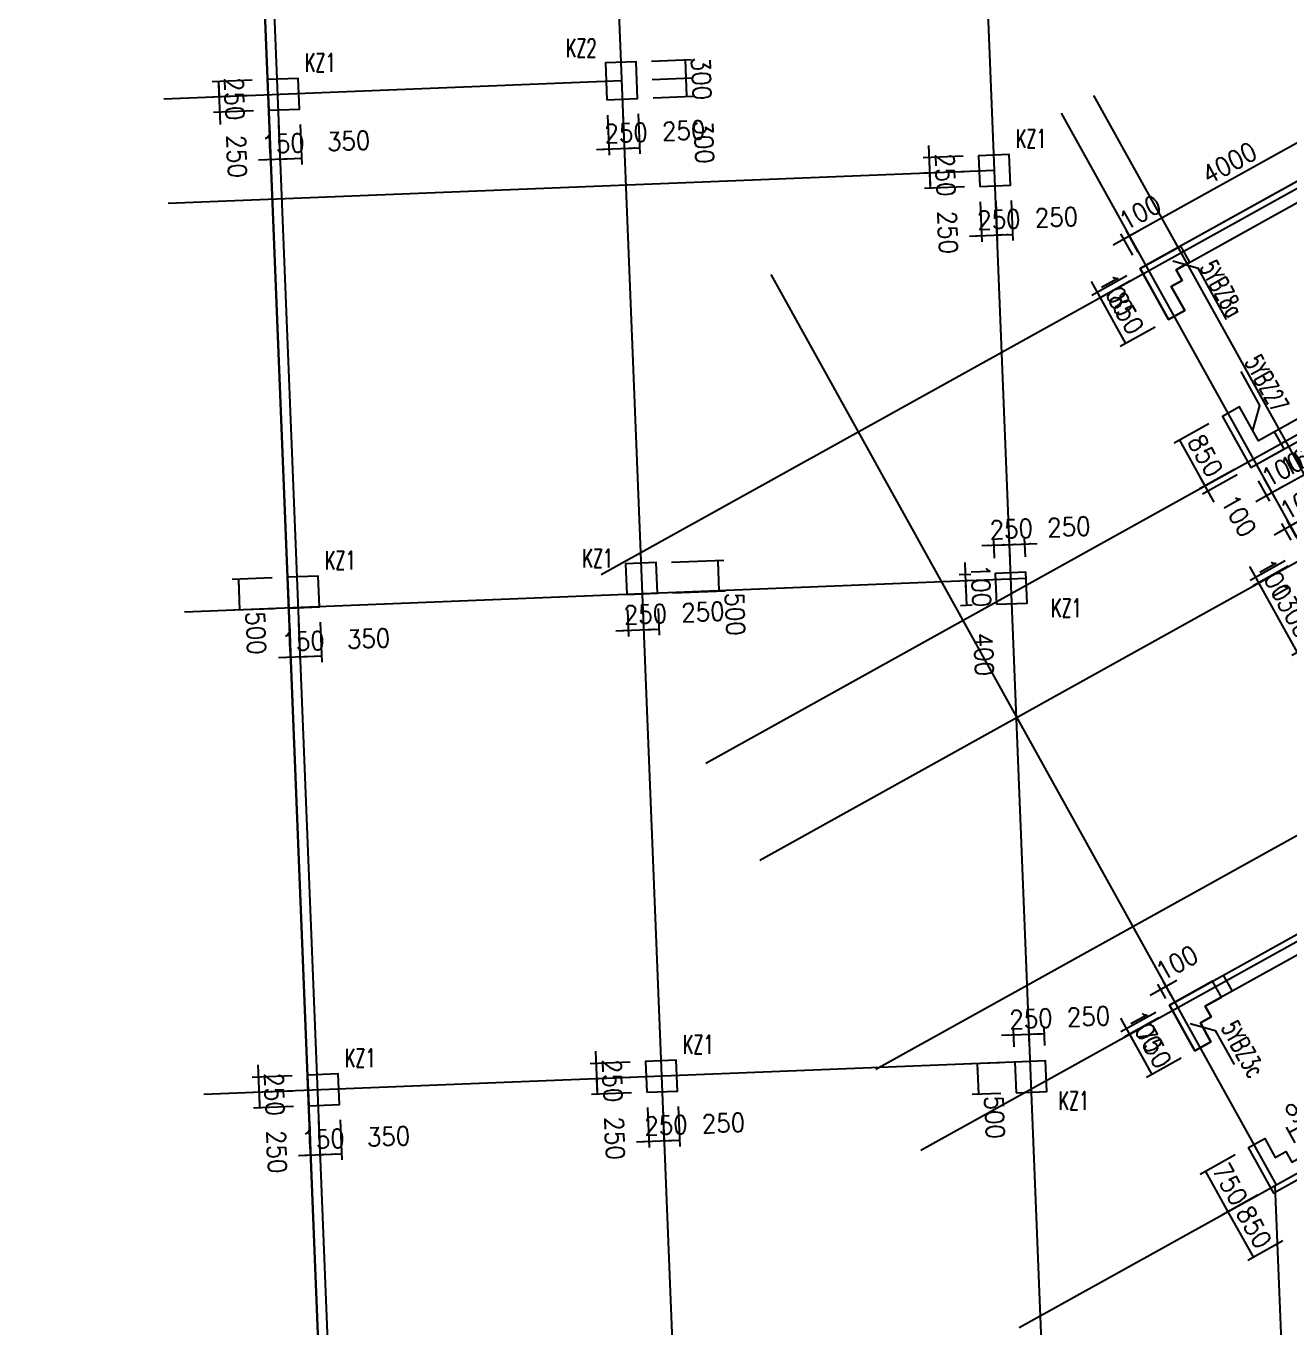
# Model space of a CAD drawing. Extents: x 387171 to 699106, y 11966 to 245688.
# Drawn here: x 476181 to 496731, y 114309 to 135478 of the extents above; entities that cross this region are included whole.
import ezdxf

# ---------------------------------------------------------------- set-up
doc = ezdxf.new("R2010")
doc.units = 0
doc.header["$LTSCALE"] = 100
doc.header["$MEASUREMENT"] = 0
doc.linetypes.add('DASHED', pattern=[19.05, 12.7, -6.35])
for name, color, linetype in [('22000', 2, 'Continuous'), ('b边缘构件', 235, 'Continuous'), ('COLU', 7, 'Continuous'), ('COLU_DASH', 9, 'DASHED'), ('DIM', 3, 'Continuous'), ('DOTE', 253, 'Continuous'), ('NUM', 7, 'Continuous'), ('Q-dote', 253, 'Continuous'), ('wall-主楼', 2, 'Continuous'), ('Y阴影', 254, 'Continuous'), ('小尺寸', 4, 'Continuous'), ('边缘构件标注', 1, 'Continuous')]:
    doc.layers.add(name, color=color, linetype=linetype)
doc.styles.get("Standard").update_dxf_attribs({"font": 'standard'})
doc.dimstyles.get("Standard").update_dxf_attribs({"dimtxt": 300, "dimasz": 100, "dimexe": 100, "dimexo": 250, "dimgap": 100, "dimtad": 0, "dimtoh": 1, "dimdec": 0, "dimdsep": 46, "dimcen": 0.09, "dimclrt": 7, "dimadec": 0, "dimazin": 0, "dimtfac": 1, "dimtdec": 4, "dimtofl": 0, "dimtmove": 0, "dimatfit": 3, "dimfxl": 1, "dimtolj": 1, "dimtzin": 0, "dimarcsym": 0})

# ---------------------------------------------------------------- blocks, each defined once
blk = doc.blocks.new('*D183')
at = {"layer": '小尺寸', "color": 0, "linetype": 'ByBlock', "lineweight": -2}
for p, q in [((495840, 117122), (495271, 116806)), ((495359, 116855), (495723, 116199)), ((496204, 116466), (495636, 116150))]:
    blk.add_line(p, q, dxfattribs=at)
for points in [[(495359, 116855), (495422, 116775), (495393, 116759)], [(495723, 116199), (495660, 116278), (495689, 116294)]]:
    blk.add_solid(points, dxfattribs=at)
at = {"layer": '小尺寸', "color": 7, "linetype": 'Continuous', "lineweight": -2, "insert": (495759, 116648), "char_height": 300, "width": 566.67, "attachment_point": 5, "rotation": 299.0454}
blk.add_mtext('750', dxfattribs=at)
blk = doc.blocks.new('*D1079')
at = {"layer": '小尺寸', "color": 0, "linetype": 'ByBlock', "lineweight": -2}
for p, q in [((496204, 116466), (495636, 116150)), ((495723, 116199), (496136, 115456)), ((496616, 115723), (496048, 115407))]:
    blk.add_line(p, q, dxfattribs=at)
for points in [[(495723, 116199), (495786, 116120), (495757, 116103)], [(496136, 115456), (496073, 115535), (496102, 115551)]]:
    blk.add_solid(points, dxfattribs=at)
at = {"layer": '小尺寸', "color": 7, "linetype": 'Continuous', "lineweight": -2, "insert": (496148, 115949), "char_height": 300, "width": 566.67, "attachment_point": 5, "rotation": 299.0454}
blk.add_mtext('850', dxfattribs=at)
blk = doc.blocks.new('*D2635')
at = {"layer": '小尺寸', "color": 0, "linetype": 'ByBlock', "lineweight": -2}
for p, q in [((494553, 119438), (493984, 119123)), ((493975, 119346), (494218, 118909)), ((494601, 119351), (494033, 119035))]:
    blk.add_line(p, q, dxfattribs=at)
for points in [[(494072, 119171), (494009, 119250), (494038, 119267)], [(494120, 119084), (494184, 119004), (494154, 118988)]]:
    blk.add_solid(points, dxfattribs=at)
at = {"layer": '小尺寸', "color": 7, "linetype": 'Continuous', "lineweight": -2, "insert": (494381, 119130), "char_height": 300, "width": 476.67, "attachment_point": 5, "rotation": 299.0454}
blk.add_mtext('100', dxfattribs=at)
blk = doc.blocks.new('*D1848')
at = {"layer": '小尺寸', "color": 0, "linetype": 'ByBlock', "lineweight": -2}
for p, q in [((496074, 126689), (496317, 126251)), ((496652, 126781), (496084, 126465)), ((496700, 126693), (496132, 126378))]:
    blk.add_line(p, q, dxfattribs=at)
for points in [[(496171, 126514), (496108, 126593), (496137, 126609)], [(496220, 126426), (496283, 126347), (496254, 126331)]]:
    blk.add_solid(points, dxfattribs=at)
at = {"layer": '小尺寸', "color": 7, "linetype": 'Continuous', "lineweight": -2, "insert": (496480, 126472), "char_height": 300, "width": 476.67, "attachment_point": 5, "rotation": 299.0454}
blk.add_mtext('100', dxfattribs=at)
blk = doc.blocks.new('*D2773')
at = {"layer": '小尺寸', "color": 0, "linetype": 'ByBlock', "lineweight": -2}
for p, q in [((496700, 126693), (496132, 126378)), ((496220, 126426), (496851, 125290)), ((497332, 125557), (496763, 125241))]:
    blk.add_line(p, q, dxfattribs=at)
for points in [[(496220, 126426), (496283, 126347), (496254, 126331)], [(496851, 125290), (496788, 125369), (496817, 125385)]]:
    blk.add_solid(points, dxfattribs=at)
at = {"layer": '小尺寸', "color": 7, "linetype": 'Continuous', "lineweight": -2, "insert": (496754, 125979), "char_height": 300, "width": 690, "attachment_point": 5, "rotation": 299.0454}
blk.add_mtext('1300', dxfattribs=at)
blk = doc.blocks.new('*D2384')
at = {"layer": '小尺寸', "color": 0, "linetype": 'ByBlock', "lineweight": -2}
for p, q in [((495414, 129010), (494846, 128694)), ((494933, 128743), (495346, 128000)), ((495827, 128267), (495258, 127951))]:
    blk.add_line(p, q, dxfattribs=at)
for points in [[(494933, 128743), (494996, 128664), (494967, 128648)], [(495346, 128000), (495283, 128079), (495312, 128095)]]:
    blk.add_solid(points, dxfattribs=at)
at = {"layer": '小尺寸', "color": 7, "linetype": 'Continuous', "lineweight": -2, "insert": (495358, 128493), "char_height": 300, "width": 566.67, "attachment_point": 5, "rotation": 299.0454}
blk.add_mtext('850', dxfattribs=at)
blk = doc.blocks.new('*D2564')
at = {"layer": '小尺寸', "color": 0, "linetype": 'ByBlock', "lineweight": -2}
for p, q in [((495249, 128175), (495491, 127738)), ((495827, 128267), (495258, 127951)), ((495875, 128180), (495307, 127864))]:
    blk.add_line(p, q, dxfattribs=at)
for points in [[(495346, 128000), (495283, 128079), (495312, 128095)], [(495394, 127913), (495457, 127833), (495428, 127817)]]:
    blk.add_solid(points, dxfattribs=at)
at = {"layer": '小尺寸', "color": 7, "linetype": 'Continuous', "lineweight": -2, "insert": (495899, 127518), "char_height": 300, "width": 476.67, "attachment_point": 5, "rotation": 299.0454}
blk.add_mtext('100', dxfattribs=at)
blk = doc.blocks.new('*D3467')
at = {"layer": '小尺寸', "color": 0, "linetype": 'ByBlock', "lineweight": -2}
for p, q in [((493501, 131322), (493744, 130885)), ((494079, 131414), (493510, 131099)), ((494127, 131327), (493559, 131011))]:
    blk.add_line(p, q, dxfattribs=at)
for points in [[(493598, 131147), (493535, 131227), (493564, 131243)], [(493646, 131060), (493710, 130980), (493680, 130964)]]:
    blk.add_solid(points, dxfattribs=at)
at = {"layer": '小尺寸', "color": 7, "linetype": 'Continuous', "lineweight": -2, "insert": (493907, 131106), "char_height": 300, "width": 476.67, "attachment_point": 5, "rotation": 299.0454}
blk.add_mtext('100', dxfattribs=at)
blk = doc.blocks.new('*D3115')
at = {"layer": '小尺寸', "color": 0, "linetype": 'ByBlock', "lineweight": -2}
for p, q in [((494127, 131327), (493559, 131011)), ((493646, 131060), (494059, 130317)), ((494540, 130584), (493972, 130268))]:
    blk.add_line(p, q, dxfattribs=at)
for points in [[(493646, 131060), (493710, 130980), (493680, 130964)], [(494059, 130317), (493996, 130396), (494025, 130412)]]:
    blk.add_solid(points, dxfattribs=at)
at = {"layer": '小尺寸', "color": 7, "linetype": 'Continuous', "lineweight": -2, "insert": (494071, 130810), "char_height": 300, "width": 566.67, "attachment_point": 5, "rotation": 299.0454}
blk.add_mtext('850', dxfattribs=at)
blk = doc.blocks.new('*D173')
at = {"layer": '小尺寸', "color": 0, "linetype": 'ByBlock', "lineweight": -2}
for p, q in [((497616, 134004), (494119, 132062)), ((497760, 133745), (497568, 134092)), ((494263, 131803), (494071, 132150))]:
    blk.add_line(p, q, dxfattribs=at)
for points in [[(497616, 134004), (497537, 133941), (497521, 133970)], [(494119, 132062), (494198, 132125), (494215, 132096)]]:
    blk.add_solid(points, dxfattribs=at)
at = {"layer": '小尺寸', "color": 7, "linetype": 'Continuous', "lineweight": -2, "insert": (495746, 133252), "char_height": 300, "width": 790, "attachment_point": 5, "rotation": 29.0454}
blk.add_mtext('4000', dxfattribs=at)
blk = doc.blocks.new('*D1048')
at = {"layer": '小尺寸', "color": 0, "linetype": 'ByBlock', "lineweight": -2}
for p, q in [((494294, 132159), (493857, 131917)), ((494176, 131754), (493983, 132101)), ((494263, 131803), (494071, 132150))]:
    blk.add_line(p, q, dxfattribs=at)
for points in [[(494119, 132062), (494198, 132125), (494215, 132096)], [(494032, 132014), (493952, 131951), (493936, 131980)]]:
    blk.add_solid(points, dxfattribs=at)
at = {"layer": '小尺寸', "color": 7, "linetype": 'Continuous', "lineweight": -2, "insert": (494294, 132445), "char_height": 300, "width": 476.67, "attachment_point": 5, "rotation": 29.0454}
blk.add_mtext('100', dxfattribs=at)
blk = doc.blocks.new('*D660')
at = {"layer": '小尺寸', "color": 0, "linetype": 'ByBlock', "lineweight": -2}
for p, q in [((496473, 127206), (496910, 127449)), ((496836, 127169), (496686, 127439)), ((496749, 127121), (496599, 127391))]:
    blk.add_line(p, q, dxfattribs=at)
for points in [[(496648, 127303), (496568, 127240), (496552, 127269)], [(496735, 127352), (496814, 127415), (496830, 127386)]]:
    blk.add_solid(points, dxfattribs=at)
at = {"layer": '小尺寸', "color": 7, "linetype": 'Continuous', "lineweight": -2, "insert": (496909, 127735), "char_height": 300, "width": 476.67, "attachment_point": 5, "rotation": 29.0454}
blk.add_mtext('100', dxfattribs=at)
blk = doc.blocks.new('*D1546')
at = {"layer": '小尺寸', "color": 0, "linetype": 'ByBlock', "lineweight": -2}
for p, q in [((500333, 129111), (500183, 129381)), ((496735, 127352), (500232, 129294)), ((496836, 127169), (496686, 127439))]:
    blk.add_line(p, q, dxfattribs=at)
for points in [[(500232, 129294), (500153, 129231), (500136, 129260)], [(496735, 127352), (496814, 127415), (496830, 127386)]]:
    blk.add_solid(points, dxfattribs=at)
at = {"layer": '小尺寸', "color": 7, "linetype": 'Continuous', "lineweight": -2, "insert": (498362, 128542), "char_height": 300, "width": 790, "attachment_point": 5, "rotation": 29.0454}
blk.add_mtext('4000', dxfattribs=at)
blk = doc.blocks.new('*D1161')
at = {"layer": '小尺寸', "color": 0, "linetype": 'ByBlock', "lineweight": -2}
for p, q in [((497701, 128908), (497884, 128578)), ((497836, 128665), (496437, 127889)), ((496302, 128131), (496486, 127801))]:
    blk.add_line(p, q, dxfattribs=at)
for points in [[(497836, 128665), (497756, 128602), (497740, 128631)], [(496437, 127889), (496516, 127952), (496533, 127923)]]:
    blk.add_solid(points, dxfattribs=at)
at = {"layer": '小尺寸', "color": 7, "linetype": 'Continuous', "lineweight": -2, "insert": (497015, 128495), "char_height": 300, "width": 685, "attachment_point": 5, "rotation": 29.0454}
blk.add_mtext('1600', dxfattribs=at)
blk = doc.blocks.new('*D2054')
at = {"layer": '小尺寸', "color": 0, "linetype": 'ByBlock', "lineweight": -2}
for p, q in [((496215, 128082), (496398, 127753)), ((496302, 128131), (496486, 127801)), ((496612, 127986), (496175, 127743))]:
    blk.add_line(p, q, dxfattribs=at)
for points in [[(496437, 127889), (496516, 127952), (496533, 127923)], [(496350, 127840), (496270, 127777), (496254, 127806)]]:
    blk.add_solid(points, dxfattribs=at)
at = {"layer": '小尺寸', "color": 7, "linetype": 'Continuous', "lineweight": -2, "insert": (496611, 128271), "char_height": 300, "width": 476.67, "attachment_point": 5, "rotation": 29.0454}
blk.add_mtext('100', dxfattribs=at)
blk = doc.blocks.new('*D4153')
at = {"layer": '小尺寸', "color": 0, "linetype": 'ByBlock', "lineweight": -2}
for p, q in [((494601, 119351), (494033, 119035)), ((494120, 119084), (494485, 118428)), ((494965, 118695), (494397, 118379))]:
    blk.add_line(p, q, dxfattribs=at)
for points in [[(494120, 119084), (494184, 119004), (494154, 118988)], [(494485, 118428), (494421, 118507), (494451, 118524)]]:
    blk.add_solid(points, dxfattribs=at)
at = {"layer": '小尺寸', "color": 7, "linetype": 'Continuous', "lineweight": -2, "insert": (494521, 118877), "char_height": 300, "width": 566.67, "attachment_point": 5, "rotation": 299.0454}
blk.add_mtext('750', dxfattribs=at)
blk = doc.blocks.new('*D78')
at = {"layer": '小尺寸', "color": 0, "linetype": 'ByBlock', "lineweight": -2}
for p, q in [((494893, 119958), (494456, 119715)), ((494711, 119667), (494582, 119900)), ((494799, 119716), (494670, 119948))]:
    blk.add_line(p, q, dxfattribs=at)
for points in [[(494718, 119861), (494798, 119924), (494814, 119895)], [(494631, 119812), (494552, 119749), (494535, 119778)]]:
    blk.add_solid(points, dxfattribs=at)
at = {"layer": '小尺寸', "color": 7, "linetype": 'Continuous', "lineweight": -2, "insert": (494893, 120244), "char_height": 300, "width": 476.67, "attachment_point": 5, "rotation": 29.0454}
blk.add_mtext('100', dxfattribs=at)
blk = doc.blocks.new('*D426')
at = {"layer": '小尺寸', "color": 0, "linetype": 'ByBlock', "lineweight": -2}
for p, q in [((497511, 117922), (496724, 117485)), ((497602, 117757), (497462, 118010)), ((496815, 117320), (496675, 117573))]:
    blk.add_line(p, q, dxfattribs=at)
for points in [[(497511, 117922), (497431, 117859), (497415, 117888)], [(496724, 117485), (496803, 117548), (496819, 117519)]]:
    blk.add_solid(points, dxfattribs=at)
at = {"layer": '小尺寸', "color": 7, "linetype": 'Continuous', "lineweight": -2, "insert": (496996, 117922), "char_height": 300, "width": 556.67, "attachment_point": 5, "rotation": 29.0454}
blk.add_mtext('900', dxfattribs=at)
blk = doc.blocks.new('*D1581')
at = {"layer": 'DIM', "color": 0, "linetype": 'ByBlock', "lineweight": -2}
for p, q in [((491697, 132621), (491723, 131971)), ((491947, 132631), (491973, 131981)), ((491519, 132063), (492169, 132089))]:
    blk.add_line(p, q, dxfattribs=at)
for points in [[(491969, 132081), (492068, 132102), (492070, 132069)], [(491719, 132071), (491620, 132051), (491619, 132084)]]:
    blk.add_solid(points, dxfattribs=at)
at = {"layer": 'DIM', "color": 7, "linetype": 'Continuous', "lineweight": -2, "insert": (491999, 132333), "char_height": 300, "width": 566.67, "attachment_point": 5, "rotation": 2.2988}
blk.add_mtext('250', dxfattribs=at)
blk = doc.blocks.new('*D1352')
at = {"layer": 'DIM', "color": 0, "linetype": 'ByBlock', "lineweight": -2}
for p, q in [((491947, 132631), (491973, 131981)), ((492197, 132641), (492223, 131991)), ((491969, 132081), (492219, 132091))]:
    blk.add_line(p, q, dxfattribs=at)
for points in [[(491969, 132081), (492068, 132102), (492070, 132069)], [(492219, 132091), (492120, 132071), (492118, 132104)]]:
    blk.add_solid(points, dxfattribs=at)
at = {"layer": 'DIM', "color": 7, "linetype": 'Continuous', "lineweight": -2, "insert": (492935, 132370), "char_height": 300, "width": 566.67, "attachment_point": 5, "rotation": 2.2988}
blk.add_mtext('250', dxfattribs=at)
blk = doc.blocks.new('*D2116')
at = {"layer": 'DIM', "color": 0, "linetype": 'ByBlock', "lineweight": -2}
for p, q in [((491427, 133110), (490778, 133084)), ((490888, 132839), (490878, 133088)), ((491437, 132861), (490788, 132835))]:
    blk.add_line(p, q, dxfattribs=at)
for points in [[(490878, 133088), (490898, 132989), (490865, 132988)], [(490888, 132839), (490867, 132938), (490900, 132939)]]:
    blk.add_solid(points, dxfattribs=at)
at = {"layer": 'DIM', "color": 7, "linetype": 'Continuous', "lineweight": -2, "insert": (491167, 132123), "char_height": 300, "width": 566.67, "attachment_point": 5, "rotation": 272.2988}
blk.add_mtext('250', dxfattribs=at)
blk = doc.blocks.new('*D2299')
at = {"layer": 'DIM', "color": 0, "linetype": 'ByBlock', "lineweight": -2}
for p, q in [((490886, 132888), (490860, 133538)), ((491417, 133360), (490768, 133334)), ((491427, 133110), (490778, 133084))]:
    blk.add_line(p, q, dxfattribs=at)
for points in [[(490868, 133338), (490847, 133437), (490880, 133439)], [(490878, 133088), (490898, 132989), (490865, 132988)]]:
    blk.add_solid(points, dxfattribs=at)
at = {"layer": 'DIM', "color": 7, "linetype": 'Continuous', "lineweight": -2, "insert": (491129, 133058), "char_height": 300, "width": 566.67, "attachment_point": 5, "rotation": 272.2988}
blk.add_mtext('250', dxfattribs=at)
blk = doc.blocks.new('*D2369')
at = {"layer": 'DIM', "color": 0, "linetype": 'ByBlock', "lineweight": -2}
for p, q in [((479951, 118588), (479977, 117939)), ((480508, 118411), (479859, 118384)), ((480518, 118161), (479869, 118135))]:
    blk.add_line(p, q, dxfattribs=at)
for points in [[(479959, 118389), (479938, 118488), (479971, 118489)], [(479969, 118139), (479989, 118039), (479956, 118038)]]:
    blk.add_solid(points, dxfattribs=at)
at = {"layer": 'DIM', "color": 7, "linetype": 'Continuous', "lineweight": -2, "insert": (480220, 118109), "char_height": 300, "width": 566.67, "attachment_point": 5, "rotation": 272.2988}
blk.add_mtext('250', dxfattribs=at)
blk = doc.blocks.new('*D2552')
at = {"layer": 'DIM', "color": 0, "linetype": 'ByBlock', "lineweight": -2}
for p, q in [((480518, 118161), (479869, 118135)), ((479969, 118139), (479979, 117889)), ((480528, 117911), (479879, 117885))]:
    blk.add_line(p, q, dxfattribs=at)
for points in [[(479969, 118139), (479989, 118039), (479956, 118038)], [(479979, 117889), (479958, 117988), (479991, 117990)]]:
    blk.add_solid(points, dxfattribs=at)
at = {"layer": 'DIM', "color": 7, "linetype": 'Continuous', "lineweight": -2, "insert": (480258, 117173), "char_height": 300, "width": 566.67, "attachment_point": 5, "rotation": 272.2988}
blk.add_mtext('250', dxfattribs=at)
blk = doc.blocks.new('*D3452')
at = {"layer": 'DIM', "color": 0, "linetype": 'ByBlock', "lineweight": -2}
for p, q in [((480788, 117671), (480814, 117022)), ((480938, 117677), (480964, 117028)), ((480610, 117114), (481160, 117136))]:
    blk.add_line(p, q, dxfattribs=at)
for points in [[(480810, 117122), (480711, 117101), (480709, 117134)], [(480960, 117128), (481059, 117148), (481061, 117115)]]:
    blk.add_solid(points, dxfattribs=at)
at = {"layer": 'DIM', "color": 7, "linetype": 'Continuous', "lineweight": -2, "insert": (481011, 117380), "char_height": 300, "width": 476.67, "attachment_point": 5, "rotation": 2.2988}
blk.add_mtext('150', dxfattribs=at)
blk = doc.blocks.new('*D3099')
at = {"layer": 'DIM', "color": 0, "linetype": 'ByBlock', "lineweight": -2}
for p, q in [((480938, 117677), (480964, 117028)), ((481288, 117691), (481314, 117042)), ((480960, 117128), (481310, 117142))]:
    blk.add_line(p, q, dxfattribs=at)
for points in [[(480960, 117128), (481059, 117148), (481061, 117115)], [(481310, 117142), (481210, 117121), (481209, 117154)]]:
    blk.add_solid(points, dxfattribs=at)
at = {"layer": 'DIM', "color": 7, "linetype": 'Continuous', "lineweight": -2, "insert": (482075, 117423), "char_height": 300, "width": 566.67, "attachment_point": 5, "rotation": 2.2988}
blk.add_mtext('350', dxfattribs=at)
blk = doc.blocks.new('*D3835')
at = {"layer": 'DIM', "color": 0, "linetype": 'ByBlock', "lineweight": -2}
for p, q in [((486284, 117892), (486310, 117242)), ((486533, 117902), (486559, 117252)), ((486106, 117334), (486755, 117360))]:
    blk.add_line(p, q, dxfattribs=at)
for points in [[(486306, 117342), (486206, 117322), (486205, 117355)], [(486555, 117352), (486655, 117373), (486656, 117340)]]:
    blk.add_solid(points, dxfattribs=at)
at = {"layer": 'DIM', "color": 7, "linetype": 'Continuous', "lineweight": -2, "insert": (486586, 117604), "char_height": 300, "width": 566.67, "attachment_point": 5, "rotation": 2.2988}
blk.add_mtext('250', dxfattribs=at)
blk = doc.blocks.new('*D3584')
at = {"layer": 'DIM', "color": 0, "linetype": 'ByBlock', "lineweight": -2}
for p, q in [((486533, 117902), (486559, 117252)), ((486783, 117912), (486809, 117262)), ((486555, 117352), (486805, 117362))]:
    blk.add_line(p, q, dxfattribs=at)
for points in [[(486555, 117352), (486655, 117373), (486656, 117340)], [(486805, 117362), (486706, 117342), (486705, 117375)]]:
    blk.add_solid(points, dxfattribs=at)
at = {"layer": 'DIM', "color": 7, "linetype": 'Continuous', "lineweight": -2, "insert": (487521, 117641), "char_height": 300, "width": 566.67, "attachment_point": 5, "rotation": 2.2988}
blk.add_mtext('250', dxfattribs=at)
blk = doc.blocks.new('*D4334')
at = {"layer": 'DIM', "color": 0, "linetype": 'ByBlock', "lineweight": -2}
for p, q in [((486014, 118381), (485364, 118355)), ((485474, 118110), (485464, 118359)), ((486024, 118132), (485374, 118106))]:
    blk.add_line(p, q, dxfattribs=at)
for points in [[(485464, 118359), (485485, 118260), (485452, 118259)], [(485474, 118110), (485454, 118209), (485487, 118210)]]:
    blk.add_solid(points, dxfattribs=at)
at = {"layer": 'DIM', "color": 7, "linetype": 'Continuous', "lineweight": -2, "insert": (485753, 117394), "char_height": 300, "width": 566.67, "attachment_point": 5, "rotation": 272.2988}
blk.add_mtext('250', dxfattribs=at)
blk = doc.blocks.new('*D4101')
at = {"layer": 'DIM', "color": 0, "linetype": 'ByBlock', "lineweight": -2}
for p, q in [((485472, 118159), (485446, 118809)), ((486004, 118631), (485354, 118605)), ((486014, 118381), (485364, 118355))]:
    blk.add_line(p, q, dxfattribs=at)
for points in [[(485454, 118609), (485433, 118708), (485467, 118710)], [(485464, 118359), (485485, 118260), (485452, 118259)]]:
    blk.add_solid(points, dxfattribs=at)
at = {"layer": 'DIM', "color": 7, "linetype": 'Continuous', "lineweight": -2, "insert": (485716, 118329), "char_height": 300, "width": 566.67, "attachment_point": 5, "rotation": 272.2988}
blk.add_mtext('250', dxfattribs=at)
blk = doc.blocks.new('*D4273')
at = {"layer": 'DIM', "color": 0, "linetype": 'ByBlock', "lineweight": -2}
for p, q in [((480183, 126504), (479534, 126478)), ((479634, 126482), (479654, 125982)), ((480203, 126004), (479554, 125978))]:
    blk.add_line(p, q, dxfattribs=at)
for points in [[(479634, 126482), (479654, 126383), (479621, 126381)], [(479654, 125982), (479633, 126082), (479666, 126083)]]:
    blk.add_solid(points, dxfattribs=at)
at = {"layer": 'DIM', "color": 7, "linetype": 'Continuous', "lineweight": -2, "insert": (479919, 125609), "char_height": 300, "width": 566.67, "attachment_point": 5, "rotation": 272.2988}
blk.add_mtext('500', dxfattribs=at)
blk = doc.blocks.new('*D504')
at = {"layer": 'DIM', "color": 0, "linetype": 'ByBlock', "lineweight": -2}
for p, q in [((480463, 125765), (480489, 125116)), ((480613, 125771), (480639, 125122)), ((480285, 125208), (480835, 125230))]:
    blk.add_line(p, q, dxfattribs=at)
for points in [[(480485, 125216), (480386, 125195), (480385, 125228)], [(480635, 125222), (480734, 125242), (480736, 125209)]]:
    blk.add_solid(points, dxfattribs=at)
at = {"layer": 'DIM', "color": 7, "linetype": 'Continuous', "lineweight": -2, "insert": (480686, 125474), "char_height": 300, "width": 476.67, "attachment_point": 5, "rotation": 2.2988}
blk.add_mtext('150', dxfattribs=at)
blk = doc.blocks.new('*D273')
at = {"layer": 'DIM', "color": 0, "linetype": 'ByBlock', "lineweight": -2}
for p, q in [((480613, 125771), (480639, 125122)), ((480963, 125785), (480989, 125136)), ((480635, 125222), (480985, 125236))]:
    blk.add_line(p, q, dxfattribs=at)
for points in [[(480635, 125222), (480734, 125242), (480736, 125209)], [(480985, 125236), (480885, 125215), (480884, 125248)]]:
    blk.add_solid(points, dxfattribs=at)
at = {"layer": 'DIM', "color": 7, "linetype": 'Continuous', "lineweight": -2, "insert": (481750, 125517), "char_height": 300, "width": 566.67, "attachment_point": 5, "rotation": 2.2988}
blk.add_mtext('350', dxfattribs=at)
blk = doc.blocks.new('*D1005')
at = {"layer": 'DIM', "color": 0, "linetype": 'ByBlock', "lineweight": -2}
for p, q in [((486678, 126763), (487529, 126793)), ((487429, 126790), (487446, 126290)), ((486698, 126264), (487546, 126293))]:
    blk.add_line(p, q, dxfattribs=at)
for points in [[(487429, 126790), (487449, 126690), (487416, 126689)], [(487446, 126290), (487426, 126389), (487459, 126391)]]:
    blk.add_solid(points, dxfattribs=at)
at = {"layer": 'DIM', "color": 7, "linetype": 'Continuous', "lineweight": -2, "insert": (487710, 125916), "char_height": 300, "width": 566.67, "attachment_point": 5, "rotation": 272}
blk.add_mtext('500', dxfattribs=at)
blk = doc.blocks.new('*D1014')
at = {"layer": 'DIM', "color": 0, "linetype": 'ByBlock', "lineweight": -2}
for p, q in [((479858, 134598), (479209, 134571)), ((479309, 134575), (479319, 134326)), ((479868, 134348), (479219, 134322))]:
    blk.add_line(p, q, dxfattribs=at)
for points in [[(479309, 134575), (479329, 134476), (479296, 134475)], [(479319, 134326), (479298, 134425), (479331, 134426)]]:
    blk.add_solid(points, dxfattribs=at)
at = {"layer": 'DIM', "color": 7, "linetype": 'Continuous', "lineweight": -2, "insert": (479570, 134295), "char_height": 300, "width": 566.67, "attachment_point": 5, "rotation": 272.2988}
blk.add_mtext('250', dxfattribs=at)
blk = doc.blocks.new('*D635')
at = {"layer": 'DIM', "color": 0, "linetype": 'ByBlock', "lineweight": -2}
for p, q in [((479311, 134526), (479337, 133876)), ((479868, 134348), (479219, 134322)), ((479878, 134098), (479229, 134072))]:
    blk.add_line(p, q, dxfattribs=at)
for points in [[(479319, 134326), (479298, 134425), (479331, 134426)], [(479329, 134076), (479349, 133977), (479316, 133975)]]:
    blk.add_solid(points, dxfattribs=at)
at = {"layer": 'DIM', "color": 7, "linetype": 'Continuous', "lineweight": -2, "insert": (479608, 133360), "char_height": 300, "width": 566.67, "attachment_point": 5, "rotation": 272.2988}
blk.add_mtext('250', dxfattribs=at)
blk = doc.blocks.new('*D1534')
at = {"layer": 'DIM', "color": 0, "linetype": 'ByBlock', "lineweight": -2}
for p, q in [((480138, 133858), (480164, 133209)), ((480288, 133864), (480314, 133215)), ((479960, 133301), (480510, 133323))]:
    blk.add_line(p, q, dxfattribs=at)
for points in [[(480160, 133309), (480061, 133288), (480060, 133321)], [(480310, 133315), (480409, 133335), (480411, 133302)]]:
    blk.add_solid(points, dxfattribs=at)
at = {"layer": 'DIM', "color": 7, "linetype": 'Continuous', "lineweight": -2, "insert": (480361, 133567), "char_height": 300, "width": 476.67, "attachment_point": 5, "rotation": 2.2988}
blk.add_mtext('150', dxfattribs=at)
blk = doc.blocks.new('*D1730')
at = {"layer": 'DIM', "color": 0, "linetype": 'ByBlock', "lineweight": -2}
for p, q in [((480288, 133864), (480314, 133215)), ((480638, 133878), (480664, 133229)), ((480310, 133315), (480660, 133329))]:
    blk.add_line(p, q, dxfattribs=at)
for points in [[(480310, 133315), (480409, 133335), (480411, 133302)], [(480660, 133329), (480561, 133308), (480559, 133341)]]:
    blk.add_solid(points, dxfattribs=at)
at = {"layer": 'DIM', "color": 7, "linetype": 'Continuous', "lineweight": -2, "insert": (481426, 133610), "char_height": 300, "width": 566.67, "attachment_point": 5, "rotation": 2.2988}
blk.add_mtext('350', dxfattribs=at)
blk = doc.blocks.new('*D3125')
at = {"layer": 'DIM', "color": 0, "linetype": 'ByBlock', "lineweight": -2}
for p, q in [((485636, 134029), (485662, 133379)), ((485886, 134039), (485912, 133389)), ((485458, 133471), (486107, 133497))]:
    blk.add_line(p, q, dxfattribs=at)
for points in [[(485658, 133479), (485559, 133459), (485557, 133492)], [(485908, 133489), (486007, 133510), (486008, 133477)]]:
    blk.add_solid(points, dxfattribs=at)
at = {"layer": 'DIM', "color": 7, "linetype": 'Continuous', "lineweight": -2, "insert": (485938, 133741), "char_height": 300, "width": 566.67, "attachment_point": 5, "rotation": 2.2988}
blk.add_mtext('250', dxfattribs=at)
blk = doc.blocks.new('*D2719')
at = {"layer": 'DIM', "color": 0, "linetype": 'ByBlock', "lineweight": -2}
for p, q in [((485886, 134039), (485912, 133389)), ((486135, 134049), (486161, 133399)), ((485908, 133489), (486157, 133499))]:
    blk.add_line(p, q, dxfattribs=at)
for points in [[(485908, 133489), (486007, 133510), (486008, 133477)], [(486157, 133499), (486058, 133479), (486057, 133512)]]:
    blk.add_solid(points, dxfattribs=at)
at = {"layer": 'DIM', "color": 7, "linetype": 'Continuous', "lineweight": -2, "insert": (486873, 133778), "char_height": 300, "width": 566.67, "attachment_point": 5, "rotation": 2.2988}
blk.add_mtext('250', dxfattribs=at)
blk = doc.blocks.new('*D3610')
at = {"layer": 'DIM', "color": 0, "linetype": 'ByBlock', "lineweight": -2}
for p, q in [((486363, 134608), (487013, 134635)), ((486925, 134331), (486913, 134631)), ((486375, 134309), (487025, 134335))]:
    blk.add_line(p, q, dxfattribs=at)
for points in [[(486913, 134631), (486933, 134531), (486900, 134530)], [(486925, 134331), (486904, 134430), (486937, 134431)]]:
    blk.add_solid(points, dxfattribs=at)
at = {"layer": 'DIM', "color": 7, "linetype": 'Continuous', "lineweight": -2, "insert": (487205, 133590), "char_height": 300, "width": 566.67, "attachment_point": 5, "rotation": 272.2988}
blk.add_mtext('300', dxfattribs=at)
blk = doc.blocks.new('*D3801')
at = {"layer": 'DIM', "color": 0, "linetype": 'ByBlock', "lineweight": -2}
for p, q in [((486351, 134908), (487001, 134934)), ((486913, 134631), (486901, 134930)), ((486363, 134608), (487013, 134635))]:
    blk.add_line(p, q, dxfattribs=at)
for points in [[(486901, 134930), (486921, 134831), (486888, 134830)], [(486913, 134631), (486892, 134730), (486925, 134731)]]:
    blk.add_solid(points, dxfattribs=at)
at = {"layer": 'DIM', "color": 7, "linetype": 'Continuous', "lineweight": -2, "insert": (487163, 134625), "char_height": 300, "width": 566.67, "attachment_point": 5, "rotation": 272.2988}
blk.add_mtext('300', dxfattribs=at)
blk = doc.blocks.new('*D4242')
at = {"layer": 'DIM', "color": 0, "linetype": 'ByBlock', "lineweight": -2}
for p, q in [((485959, 125985), (485976, 125552)), ((486208, 125995), (486226, 125563)), ((485772, 125644), (486422, 125670))]:
    blk.add_line(p, q, dxfattribs=at)
for points in [[(485972, 125652), (485873, 125632), (485871, 125665)], [(486222, 125662), (486321, 125683), (486322, 125650)]]:
    blk.add_solid(points, dxfattribs=at)
at = {"layer": 'DIM', "color": 7, "linetype": 'Continuous', "lineweight": -2, "insert": (486252, 125914), "char_height": 300, "width": 566.67, "attachment_point": 5, "rotation": 2.2988}
blk.add_mtext('250', dxfattribs=at)
blk = doc.blocks.new('*D1786')
at = {"layer": 'DIM', "color": 0, "linetype": 'ByBlock', "lineweight": -2}
for p, q in [((486208, 125995), (486226, 125563)), ((486458, 126005), (486476, 125573)), ((486222, 125662), (486472, 125672))]:
    blk.add_line(p, q, dxfattribs=at)
for points in [[(486222, 125662), (486321, 125683), (486322, 125650)], [(486472, 125672), (486372, 125652), (486371, 125685)]]:
    blk.add_solid(points, dxfattribs=at)
at = {"layer": 'DIM', "color": 7, "linetype": 'Continuous', "lineweight": -2, "insert": (487187, 125951), "char_height": 300, "width": 566.67, "attachment_point": 5, "rotation": 2.2988}
blk.add_mtext('250', dxfattribs=at)
blk = doc.blocks.new('*D4022')
at = {"layer": 'DIM', "color": 0, "linetype": 'ByBlock', "lineweight": -2}
for p, q in [((491721, 127029), (492371, 127055)), ((491930, 126825), (491917, 127137)), ((492180, 126835), (492167, 127147))]:
    blk.add_line(p, q, dxfattribs=at)
for points in [[(491921, 127037), (491822, 127016), (491821, 127050)], [(492171, 127047), (492270, 127068), (492272, 127034)]]:
    blk.add_solid(points, dxfattribs=at)
at = {"layer": 'DIM', "color": 7, "linetype": 'Continuous', "lineweight": -2, "insert": (492201, 127299), "char_height": 300, "width": 566.67, "attachment_point": 5, "rotation": 2.2988}
blk.add_mtext('250', dxfattribs=at)
blk = doc.blocks.new('*D2530')
at = {"layer": 'DIM', "color": 0, "linetype": 'ByBlock', "lineweight": -2}
for p, q in [((491971, 127039), (492621, 127065)), ((492180, 126835), (492167, 127147)), ((492429, 126846), (492417, 127157))]:
    blk.add_line(p, q, dxfattribs=at)
for points in [[(492171, 127047), (492072, 127026), (492070, 127060)], [(492421, 127057), (492520, 127078), (492521, 127045)]]:
    blk.add_solid(points, dxfattribs=at)
at = {"layer": 'DIM', "color": 7, "linetype": 'Continuous', "lineweight": -2, "insert": (493137, 127336), "char_height": 300, "width": 566.67, "attachment_point": 5, "rotation": 2.2988}
blk.add_mtext('250', dxfattribs=at)
blk = doc.blocks.new('*D210')
at = {"layer": 'DIM', "color": 0, "linetype": 'ByBlock', "lineweight": -2}
for p, q in [((491444, 126756), (491464, 126256)), ((491544, 126560), (491352, 126552)), ((491548, 126460), (491356, 126452))]:
    blk.add_line(p, q, dxfattribs=at)
for points in [[(491452, 126556), (491431, 126655), (491465, 126657)], [(491456, 126456), (491477, 126357), (491443, 126356)]]:
    blk.add_solid(points, dxfattribs=at)
at = {"layer": 'DIM', "color": 7, "linetype": 'Continuous', "lineweight": -2, "insert": (491709, 126380), "char_height": 300, "width": 476.67, "attachment_point": 5, "rotation": 272.2988}
blk.add_mtext('100', dxfattribs=at)
blk = doc.blocks.new('*D2294')
at = {"layer": 'DIM', "color": 0, "linetype": 'ByBlock', "lineweight": -2}
for p, q in [((491548, 126460), (491356, 126452)), ((491456, 126456), (491472, 126056)), ((491564, 126060), (491372, 126052))]:
    blk.add_line(p, q, dxfattribs=at)
for points in [[(491456, 126456), (491477, 126357), (491443, 126356)], [(491472, 126056), (491451, 126156), (491485, 126157)]]:
    blk.add_solid(points, dxfattribs=at)
at = {"layer": 'DIM', "color": 7, "linetype": 'Continuous', "lineweight": -2, "insert": (491754, 125261), "char_height": 300, "width": 576.67, "attachment_point": 5, "rotation": 272.2988}
blk.add_mtext('400', dxfattribs=at)
blk = doc.blocks.new('*D1558')
at = {"layer": 'DIM', "color": 0, "linetype": 'ByBlock', "lineweight": -2}
for p, q in [((492009, 118622), (491545, 118603)), ((491645, 118607), (491665, 118108)), ((492029, 118122), (491565, 118104))]:
    blk.add_line(p, q, dxfattribs=at)
for points in [[(491645, 118607), (491665, 118508), (491632, 118507)], [(491665, 118108), (491644, 118207), (491677, 118208)]]:
    blk.add_solid(points, dxfattribs=at)
at = {"layer": 'DIM', "color": 7, "linetype": 'Continuous', "lineweight": -2, "insert": (491930, 117735), "char_height": 300, "width": 566.67, "attachment_point": 5, "rotation": 272.2988}
blk.add_mtext('500', dxfattribs=at)
blk = doc.blocks.new('*D2331')
at = {"layer": 'DIM', "color": 0, "linetype": 'ByBlock', "lineweight": -2}
for p, q in [((492498, 118892), (492487, 119185)), ((492041, 119067), (492691, 119093)), ((492249, 118882), (492237, 119175))]:
    blk.add_line(p, q, dxfattribs=at)
for points in [[(492241, 119075), (492142, 119054), (492140, 119088)], [(492491, 119085), (492590, 119106), (492591, 119072)]]:
    blk.add_solid(points, dxfattribs=at)
at = {"layer": 'DIM', "color": 7, "linetype": 'Continuous', "lineweight": -2, "insert": (492521, 119336), "char_height": 300, "width": 566.67, "attachment_point": 5, "rotation": 2.2988}
blk.add_mtext('250', dxfattribs=at)
blk = doc.blocks.new('*D3447')
at = {"layer": 'DIM', "color": 0, "linetype": 'ByBlock', "lineweight": -2}
for p, q in [((492498, 118892), (492487, 119185)), ((492748, 118902), (492736, 119195)), ((492491, 119085), (492741, 119095))]:
    blk.add_line(p, q, dxfattribs=at)
for points in [[(492491, 119085), (492590, 119106), (492591, 119072)], [(492741, 119095), (492641, 119074), (492640, 119108)]]:
    blk.add_solid(points, dxfattribs=at)
at = {"layer": 'DIM', "color": 7, "linetype": 'Continuous', "lineweight": -2, "insert": (493456, 119374), "char_height": 300, "width": 566.67, "attachment_point": 5, "rotation": 2.2988}
blk.add_mtext('250', dxfattribs=at)
blk = doc.blocks.new('1')
at = {"layer": 'DOTE'}
blk.add_line((458698, 592855), (587451, 458371), dxfattribs=at)
blk = doc.blocks.new('后浇带现场')
at = {"layer": 'Q-dote'}
blk.add_line((659263, 761135), (666731, 575100), dxfattribs=at)
at = {"color": 1, "lineweight": 30, "rotation": 318.5460777723208}
blk.add_blockref('1', (-77006, 620463), dxfattribs=at)

msp = doc.modelspace()

# ---------------------------------------------------------------- hatches: boundary and pattern name
at = {"layer": 'Y阴影'}
h = msp.add_hatch(dxfattribs=at)
h.set_pattern_fill('ANSI31', color=256, scale=25, angle=-60.95463, style=0)
h.set_pattern_definition([])
h.paths.add_polyline_path([(494758.5, 130705.1), (494297.3, 131535.6), (494952.9, 131899.7), (495098.6, 131637.4), (494880.3, 131516.2), (494977.4, 131341.3), (494802.3, 131244.1), (495020.8, 130850.7)], flags=0)
h = msp.add_hatch(dxfattribs=at)
h.set_pattern_fill('ANSI31', color=256, scale=25, angle=-60.95463, style=0)
h.set_pattern_definition([])
h.paths.add_polyline_path([(495912.2, 129286.8), (495632.4, 129131.4), (496093.6, 128300.9), (496635.6, 128601.9), (496480.3, 128881.7), (496218, 128736)], flags=0)
h = msp.add_hatch(dxfattribs=at)
h.set_pattern_fill('ANSI31', color=256, scale=25, angle=-60.95463, style=0)
h.set_pattern_definition([])
h.paths.add_polyline_path([(495470.6, 119947.9), (494771.3, 119559.5), (495183.9, 118816.4), (495446.2, 118962.1), (495276.3, 119268.1), (495451.1, 119365.2), (495354, 119540), (495616.3, 119685.7)], flags=0)
h = msp.add_hatch(dxfattribs=at)
h.set_pattern_fill('ANSI31', color=256, scale=25, angle=-60.95463, style=0)
h.set_pattern_definition([])
h.paths.add_polyline_path([(497869.3, 117276.5), (497257.3, 116936.7), (497621.5, 116281), (497359.2, 116135.3), (496995.1, 116791), (496470.9, 116499.9), (496058.2, 117243), (496320.5, 117388.7), (496490.4, 117082.7), (496664.9, 117179.6), (496762, 117004.7), (497723.6, 117538.8)], flags=0)

# ---------------------------------------------------------------- linework, layer by layer
at = {"color": 6, "lineweight": 30}
msp.add_lwpolyline([(476181.3, 232428.8), (494258.1, 233154.4), (494258.1, 231537.9), (540808.1, 231537.9), (540808.1, 232387.9), (590208.1, 232387.9), (590208.1, 232187.9), (593108.1, 232187.9), (593108.1, 230737.9), (608058.1, 230737.9), (608058.1, 231687.9), (648158.1, 231687.9), (648158.1, 230737.9), (657058.1, 230737.9), (657158.1, 196187.9), (658248.2, 196187.9), (663075.9, 83077.9), (659946, 47787.8), (654318.1, 48286.9), (653832.2, 42808.4), (496133.5, 56794.9), (482757.4, 68610.1), (476181.3, 232428.8)], dxfattribs=at)
at = {"layer": '22000', "linetype": 'Continuous'}
msp.add_lwpolyline([(494758.5, 130705.1), (495020.8, 130850.7), (494802.3, 131244.1), (494977.4, 131341.3), (494880, 131516.1), (500125.4, 134429.1), (500368.2, 133992), (500630.5, 134137.6), (500242.1, 134837), (494297.3, 131535.6), (494758.5, 130705.1)], dxfattribs=at)
at = {"layer": 'b边缘构件'}
for points in [[(494758.5, 130705.1), (494297.3, 131535.6), (494952.9, 131899.7), (495098.6, 131637.4), (494880.3, 131516.2), (494977.4, 131341.3), (494802.3, 131244.1), (495020.8, 130850.7)], [(495470.6, 119947.9), (494771.3, 119559.5), (495183.9, 118816.4), (495446.2, 118962.1), (495276.3, 119268.1), (495451.1, 119365.2), (495354, 119540), (495616.3, 119685.7)], [(497869.3, 117276.5), (497257.3, 116936.7), (497621.5, 116281), (497359.2, 116135.3), (496995.1, 116791), (496470.9, 116499.9), (496058.2, 117243), (496320.5, 117388.7), (496490.4, 117082.7), (496664.9, 117179.6), (496762, 117004.7), (497723.6, 117538.8)]]:
    msp.add_lwpolyline(points, close=True, dxfattribs=at)
msp.add_lwpolyline([(495912.2, 129286.8), (495632.4, 129131.4), (496093.6, 128300.9), (496635.6, 128601.9), (496480.3, 128881.7), (496218, 128736), (495912.2, 129286.8)], dxfattribs=at)
at = {"layer": 'COLU'}
for points in [[(485625.8, 134278.6), (486125.4, 134298.7), (486101.3, 134898.2), (485601.7, 134878.1)], [(480128.2, 134108), (480627.8, 134128), (480607.7, 134627.6), (480108.1, 134607.6)], [(491687.1, 132870.6), (492186.7, 132890.7), (492166.7, 133390.3), (491667.1, 133370.2)], [(485948.7, 126235.1), (486448.2, 126255.1), (486428.2, 126754.7), (485928.6, 126734.7)], [(491959.9, 126076.1), (492459.5, 126096.1), (492439.4, 126595.7), (491939.8, 126575.7)], [(480453.1, 126014.5), (480952.7, 126034.5), (480932.6, 126534.1), (480433, 126514.1)], [(486273.5, 118141.6), (486773.1, 118161.7), (486753.1, 118661.3), (486253.5, 118641.2)], [(492278.7, 118132.5), (492778.3, 118152.5), (492758.3, 118652.1), (492258.7, 118632.1)], [(480778, 117921), (481277.6, 117941.1), (481257.5, 118440.7), (480757.9, 118420.6)]]:
    msp.add_lwpolyline(points, close=True, dxfattribs=at)
at = {"layer": 'COLU_DASH'}
msp.add_line((495645.5, 120045), (495791.1, 119782.8), dxfattribs=at)
at = {"layer": 'DOTE'}
for p, q in [((495323.3, 48523.1), (487855.3, 234558.3)), ((481860.1, 234317.6), (489328.1, 48282.5)), ((476264.6, 234093), (483732.6, 48057.9)), ((509551.1, 139892.3), (485532.5, 126553.7)), ((485863.5, 134588.4), (478422.1, 134289.7)), ((493535, 134350), (508021.3, 108264.7)), ((493010.4, 134058.7), (498903.6, 123447.1)), ((491926.9, 133130.4), (478490.3, 132591)), ((514017.7, 131849.4), (489999.1, 118510.8)), ((488289.6, 131437), (496514.7, 116626.1)), ((487231.8, 123493.9), (500591.1, 130912.9)), ((501467.2, 129335.4), (488112.4, 121908.1)), ((492443.4, 126495.8), (478757, 125946.4)), ((490727.4, 117199.4), (500152.6, 122433.7)), ((492508.5, 118642.1), (479071.9, 118102.7)), ((492329.5, 114314.4), (497820.7, 117363.9)), ((496726.2, 110805), (496492.5, 116626.3))]:
    msp.add_line(p, q, dxfattribs=at)
at = {"layer": 'wall-主楼'}
for points in [[(494297.3, 131535.6), (494758.5, 130705.1), (495020.8, 130850.7), (494802.3, 131244.1), (494977.1, 131341.2), (494880, 131516.1), (498027.3, 133263.9), (497881.6, 133526.1)], [(497424.5, 129406), (496218, 128736), (495912.1, 129286.8), (495632.4, 129131.4), (496093.6, 128300.9), (497579.8, 129126.3)], [(500162.3, 122210.3), (495354, 119540), (495451.1, 119365.2), (495276.3, 119268.1), (495446.2, 118962.1), (495183.9, 118816.4), (494771.3, 119559.5), (500278.9, 122618.2), (501347, 120694.9), (501084.8, 120549.2)], [(497621.5, 116281), (497359.2, 116135.3), (496995.1, 116791), (496470.5, 116499.7), (496057.8, 117242.8), (496320.1, 117388.5), (496490, 117082.5), (496664.9, 117179.6), (496762, 117004.7), (497723.6, 117538.8), (497869.3, 117276.5), (497257.3, 116936.7)]]:
    msp.add_lwpolyline(points, close=True, dxfattribs=at)
at = {"layer": '边缘构件标注', "color": 200}
for p in [(494828.4, 131659), (495700.1, 130707.3)]:
    msp.add_line(p, (495236.3, 131542.4), dxfattribs=at)
for points in [[(496126.1, 128901.6), (496242.7, 129309.5), (495936.8, 129860.3)], [(495108.7, 119260.8), (495516.7, 119144.2), (495822.5, 118593.4)]]:
    msp.add_lwpolyline(points, dxfattribs=at)

# ---------------------------------------------------------------- block references
at = {"color": 3, "lineweight": 30}
msp.add_blockref('后浇带现场', (-182998.7, -527042.1), dxfattribs=at)

# ---------------------------------------------------------------- texts
at = {"layer": 'NUM', "color": 200, "width": 0.7}
for s, p in [('KZ2', (484956.6, 134971.1)), ('KZ1', (480713.8, 134733.7)), ('KZ1', (492272.7, 133496.3)), ('KZ1', (481038.7, 126640.2)), ('KZ1', (485225.1, 126671.9)), ('KZ1', (492845, 125863.9)), ('KZ1', (486859.2, 118767.3)), ('KZ1', (481363.6, 118546.7)), ('KZ1', (492966.6, 117853.8))]:
    msp.add_text(s, height=300, dxfattribs=at).set_placement(p)
at = {"layer": '边缘构件标注', "color": 200, "width": 0.7}
for s, p in [('5YBZ8a', (495259.2, 131555.8)), ('5YBZ27', (495986.7, 130019.6)), ('5YBZ3c', (495605.2, 119190.8))]:
    msp.add_text(s, height=300, rotation=299.04537, dxfattribs=at).set_placement(p)

# ---------------------------------------------------------------- dimensions: what is measured, and where the dimension line sits
at = {"layer": 'DIM', "color": 200}
for p1, p2, distance, picture, middle in [((486113.3, 134598.4), (486101.3, 134898.2), -800, '*D3801', (487141.7, 135158.2)), ((480108.1, 134607.6), (480118.2, 134357.8), -800, '*D1014', (479549.8, 134803.4)), ((480118.2, 134357.8), (480128.2, 134108), -800, '*D635', (479587.4, 133868)), ((486125.4, 134298.7), (486113.3, 134598.4), -800, '*D3610', (487183.3, 134122.9)), ((485625.8, 134278.6), (485875.6, 134288.6), -800, '*D3125', (485429.9, 133720.3)), ((485875.6, 134288.6), (486125.4, 134298.7), -800, '*D2719', (486365.3, 133757.9)), ((480128.2, 134108), (480278.1, 134114), -800, '*D1534', (479948.5, 133550.3)), ((480278.1, 134114), (480627.8, 134128), -800, '*D1730', (480867.7, 133587.2)), ((491677.1, 133120.4), (491667.1, 133370.2), 800, '*D2299', (491108.8, 133566)), ((491687.1, 132870.6), (491677.1, 133120.4), 800, '*D2116', (491146.3, 132630.6)), ((491687.1, 132870.6), (491936.9, 132880.6), -800, '*D1581', (491491.3, 132312.3)), ((491936.9, 132880.6), (492186.7, 132890.7), -800, '*D1352', (492426.7, 132349.8)), ((491939.8, 126575.7), (492189.6, 126585.7), 461.8, '*D4022', (491693.4, 127278.1)), ((491793.4, 126569.8), (491797.4, 126469.9), -341.7, '*D210', (491693.7, 126767.9)), ((480433, 126514.1), (480453.1, 126014.5), -800, '*D4273', (479893.5, 126242.2)), ((485948.7, 126235.1), (486198.4, 126245.1), -583.1, '*D4242', (485744.1, 125893.5)), ((480453.1, 126014.5), (480603, 126020.5), -799.4, '*D504', (480273.4, 125457.4)), ((480603, 126020.5), (480952.7, 126034.5), -799.4, '*D273', (481192.6, 125494.3)), ((492258.7, 118632.1), (492508.5, 118642.1), 443.3, '*D2331', (492013, 119316)), ((486263.5, 118391.4), (486253.5, 118641.2), 800, '*D4101', (485695.2, 118837)), ((480757.9, 118420.6), (480767.9, 118170.8), -800, '*D2369', (480199.6, 118616.4)), ((492258.7, 118632.1), (492278.7, 118132.5), -614.5, '*D1558', (491904.5, 118367.7)), ((486273.5, 118141.6), (486263.5, 118391.4), 800, '*D4334', (485732.7, 117901.6)), ((480767.9, 118170.8), (480778, 117921), -800, '*D2552', (480237.2, 117681)), ((486273.5, 118141.6), (486523.3, 118151.6), -800, '*D3835', (486077.7, 117583.3)), ((486523.3, 118151.6), (486773.1, 118161.7), -800, '*D3584', (487013.1, 117620.9)), ((480778, 117921), (480927.8, 117927), -800, '*D3452', (480598.3, 117363.3)), ((480927.8, 117927), (481277.6, 117941.1), -800, '*D3099', (481517.5, 117400.2))]:
    dim = msp.add_aligned_dim(p1=p1, p2=p2, distance=distance, dimstyle='Standard', dxfattribs=at)
    dim.commit()
    dim.dimension.update_dxf_attribs({"geometry": picture, "text_midpoint": middle})
for base, p1, p2, angle, picture, middle in [((492420.9, 127057.2), (492189.6, 126585.7), (492439.4, 126595.7), 182.29877, '*D2530', (492628.8, 127315.7)), ((487446.3, 126290), (486428.2, 126754.7), (486448.2, 126255.1), 272, '*D1005', (487687.4, 126548.6)), ((491472, 126056.5), (491797.4, 126469.9), (491813.5, 126070.2), 92.29877, '*D2294', (491730.6, 125848.6)), ((486471.6, 125672.5), (486198.4, 126245.1), (486448.2, 126255.1), 182.29877, '*D1786', (486679.5, 125931)), ((492740.5, 119095), (492508.5, 118642.1), (492758.3, 118652.1), 182.29877, '*D3447', (492948.4, 119353.6))]:
    dim = msp.add_linear_dim(base=base, p1=p1, p2=p2, angle=angle, dimstyle='Standard', dxfattribs=at)
    dim.commit()
    dim.dimension.update_dxf_attribs({"geometry": picture, "text_midpoint": middle})
at = {"layer": '小尺寸'}
for base, p1, p2, angle, picture, middle in [((494119.1, 132062.3), (497881.6, 133526.1), (494384.7, 131584.1), 29.04537, '*D173', (495746.2, 133251.9)), ((494031.7, 132013.7), (494384.7, 131584.1), (494297.3, 131535.6), 29.04537, '*D1048', (493954.1, 132256.6)), ((500231.9, 129294), (496957.8, 126950.7), (500454.8, 128892.7), 29.04537, '*D1546', (498362.1, 128541.6)), ((496437, 127888.5), (497579.8, 129126.3), (496181, 128349.5), 29.04537, '*D1161', (497015, 128495.5)), ((496349.6, 127840), (496181, 128349.5), (496093.6, 128300.9), 29.04537, '*D2054', (496271.9, 128082.8)), ((496735, 127352), (496870.4, 126902.1), (496957.8, 126950.7), 29.04537, '*D660', (496569.9, 127546.3)), ((494630.9, 119812.2), (494920.2, 119497.3), (494832.8, 119448.7), 29.04537, '*D78', (494553.3, 120055)), ((494484.5, 118428), (494819.8, 119472.1), (495183.9, 118816.4), 299.04537, '*D4153', (494521, 118877.3)), ((496723.9, 117485.2), (497723.6, 117538.8), (496936.8, 117101.8), 29.04537, '*D426', (496996, 117922.3))]:
    dim = msp.add_linear_dim(base=base, p1=p1, p2=p2, angle=angle, dimstyle='Standard', dxfattribs=at)
    dim.commit()
    dim.dimension.update_dxf_attribs({"geometry": picture, "text_midpoint": middle})
for p1, p2, picture, middle in [((494297.3, 131535.6), (494345.8, 131448.2), '*D3467', (493718.4, 131445.1)), ((494345.8, 131448.2), (494758.5, 130705.1), '*D3115', (494071.3, 130809.6)), ((495632.4, 129131.4), (496045.1, 128388.3), '*D2384', (495357.9, 128492.9)), ((496045.1, 128388.3), (496093.6, 128300.9), '*D2564', (495710.8, 127857.4)), ((496870.4, 126902.1), (496919, 126814.7), '*D1848', (496291.6, 126811.6)), ((496919, 126814.7), (497550.1, 125678.2), '*D2773', (496753.7, 125979.4)), ((494771.3, 119559.5), (494819.8, 119472.1), '*D2635', (494192.4, 119469)), ((496058.2, 117243), (496422.3, 116587.4), '*D183', (495759.5, 116648.2)), ((496422.3, 116587.4), (496835, 115844.3), '*D1079', (496147.9, 115948.8))]:
    dim = msp.add_aligned_dim(p1=p1, p2=p2, distance=-800, dimstyle='Standard', dxfattribs=at)
    dim.commit()
    dim.dimension.update_dxf_attribs({"geometry": picture, "text_midpoint": middle})

doc.saveas('drawing.dxf')
